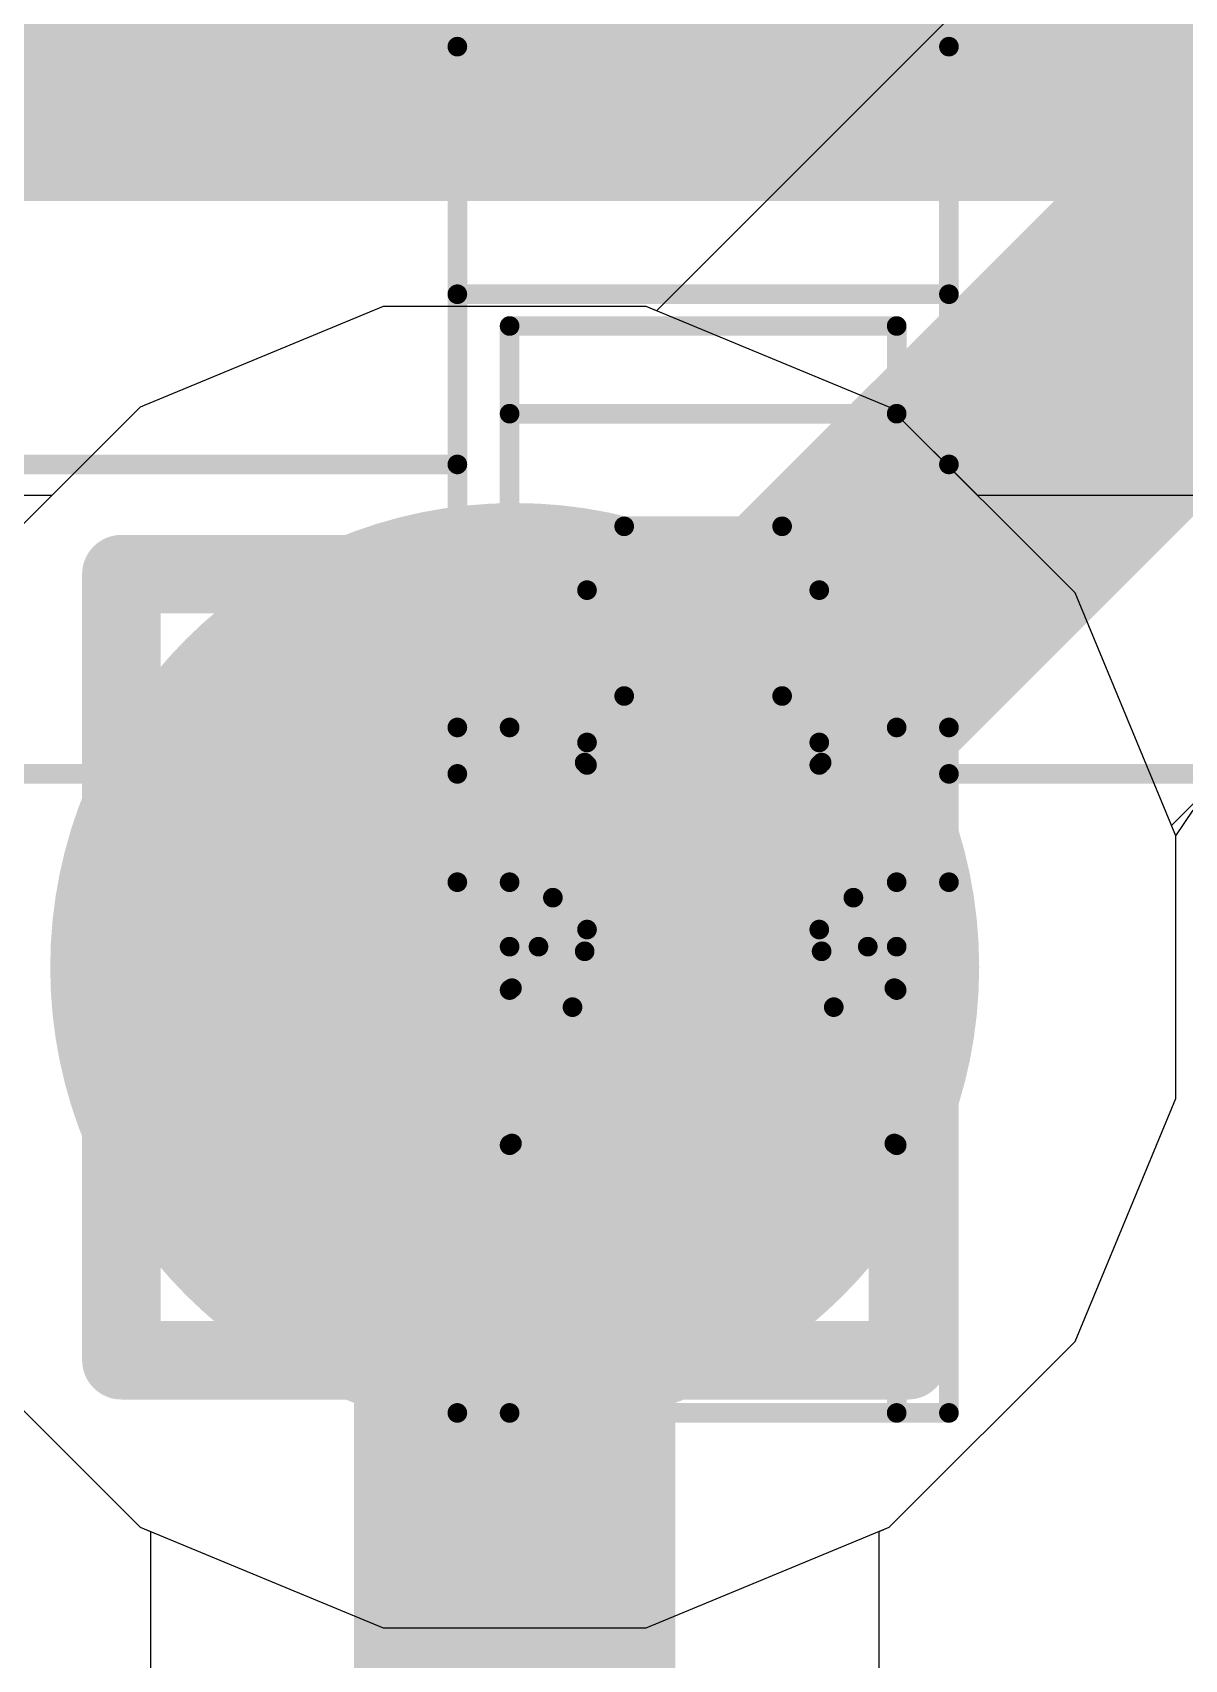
# Model space of a CAD drawing. Header units: inches. Extents: x -11 to 5433, y -4 to 5447.
# Drawn here: x 6.877 to 7.621, y 27.493 to 28.544 of the extents above; entities that cross this region are included whole.
import ezdxf

# ---------------------------------------------------------------- set-up
doc = ezdxf.new("R2010")
doc.units = ezdxf.units.IN
for name, color, linetype in [('Bottom Layer', 5, 'Continuous'), ('Drill Drawing', 1, 'Continuous'), ('Ground', 16, 'Continuous'), ('Mechanical 4', 56, 'Continuous'), ('Power', 76, 'Continuous'), ('Top Layer', 1, 'Continuous'), ('Top Paste', 8, 'Continuous'), ('Top Solder', 216, 'Continuous'), ('Via Holes', 16, 'Continuous')]:
    doc.layers.add(name, color=color, linetype=linetype)

# ---------------------------------------------------------------- blocks, each defined once
blk = doc.blocks.new('QTH_030_01_L_D_A_K_TR_157')
at = {"layer": 'Top Layer'}
blk.add_hatch(color=1, dxfattribs=at).paths.add_polyline_path([(7.17499962, 0.32000063), (9.714999619999999, 0.32000063), (9.714999619999999, -0.32000063), (7.17499962, -0.32000063)])
at = {"layer": 'Top Paste'}
blk.add_hatch(color=8, dxfattribs=at).paths.add_polyline_path([(7.17499962, 0.32000063), (9.714999619999999, 0.32000063), (9.714999619999999, -0.32000063), (7.17499962, -0.32000063)])
at = {"layer": 'Top Solder'}
blk.add_hatch(color=216, dxfattribs=at).paths.add_polyline_path([(7.07339962, 0.42160063), (9.81659962, 0.42160063), (9.81659962, -0.42160063), (7.07339962, -0.42160063)])

msp = doc.modelspace()

# ---------------------------------------------------------------- hatches: boundary and pattern name
at = {"layer": 'Bottom Layer'}
h = msp.add_hatch(color=5, dxfattribs=at)
edge = h.paths.add_edge_path()
edge.add_arc((7.188199999999999, 27.94), 0.2999994, 0, 360)
at = {"layer": 'Ground'}
h = msp.add_hatch(color=16, dxfattribs=at)
edge = h.paths.add_edge_path()
edge.add_arc((7.188199999999999, 27.94), 0.2999994, 0, 360)
at = {"layer": 'Power'}
h = msp.add_hatch(color=76, dxfattribs=at)
edge = h.paths.add_edge_path()
edge.add_arc((7.188199999999999, 27.94), 0.2999994, 0, 360)
at = {"layer": 'Top Layer'}
h = msp.add_hatch(color=1, dxfattribs=at)
edge = h.paths.add_edge_path()
edge.add_arc((7.188199999999999, 27.94), 0.2999994, 0, 360)
at = {"layer": 'Via Holes'}
h = msp.add_hatch(color=7, dxfattribs=at)
edge = h.paths.add_edge_path()
edge.add_arc((7.188199999999999, 27.94), 0.1499997, 0, 360)

# ---------------------------------------------------------------- linework, layer by layer
at = {"layer": 'Bottom Layer'}
for p, q in [((7.10326494, 28.3669994), (6.946325959999999, 28.30199064)), ((7.27313506, 28.3669994), (7.10326494, 28.3669994)), ((7.43007404, 28.30199064), (7.27313506, 28.3669994)), ((6.946325959999999, 28.30199064), (6.82620936, 28.18187404)), ((7.550190639999999, 28.18187404), (7.43007404, 28.30199064)), ((7.6151994, 28.02493506), (7.550190639999999, 28.18187404)), ((7.6151994, 27.85506493999999), (7.6151994, 28.02493506)), ((7.550190639999999, 27.69812596), (7.6151994, 27.85506493999999)), ((6.82620936, 27.69812596), (6.946325959999999, 27.57800936)), ((7.43007404, 27.57800936), (7.550190639999999, 27.69812596)), ((6.946325959999999, 27.57800936), (6.95287662, 27.57529664)), ((6.95287662, 27.57529664), (6.95287662, 26.10575424)), ((7.423523379999999, 27.57529664), (7.43007404, 27.57800936)), ((7.423523379999999, 26.00828174), (7.423523379999999, 27.57529664))]:
    msp.add_line(p, q, dxfattribs=at)
msp.add_lwpolyline([(7.188199999999999, 26.00828174, 0.2076069, 0.2076069, 0), (7.188199999999999, 27.94, 0.2076069, 0.2076069, 0)], format="xyseb", dxfattribs=at)
msp.add_lwpolyline([(7.13629764, 27.94, 0.10380218, 0.10380218, 1), (7.24010236, 27.94, 0.10380218, 0.10380218, 1)], format="xyseb", close=True, dxfattribs=at)
at = {"layer": 'Drill Drawing'}
for points in [[(6.9342, 28.194, 0.0508, 0.0508, 0), (7.442199999999999, 28.194, 0.0508, 0.0508, 0)], [(6.9342, 27.686, 0.0508, 0.0508, 0), (6.9342, 28.194, 0.0508, 0.0508, 0)], [(7.442199999999999, 27.686, 0.0508, 0.0508, 0), (7.442199999999999, 28.194, 0.0508, 0.0508, 0)], [(7.0358, 28.0924, 0.0508, 0.0508, 0), (7.340599999999999, 28.0924, 0.0508, 0.0508, 0)], [(7.0358, 27.7876, 0.0508, 0.0508, 0), (7.0358, 28.0924, 0.0508, 0.0508, 0)], [(7.340599999999999, 27.7876, 0.0508, 0.0508, 0), (7.340599999999999, 28.0924, 0.0508, 0.0508, 0)], [(7.0358, 27.7876, 0.0508, 0.0508, 0), (7.340599999999999, 27.7876, 0.0508, 0.0508, 0)], [(6.9342, 27.686, 0.0508, 0.0508, 0), (7.442199999999999, 27.686, 0.0508, 0.0508, 0)]]:
    msp.add_lwpolyline(points, format="xyseb", dxfattribs=at)
for points in [[(6.9215, 28.194, 0.0254, 0.0254, 1), (6.9469, 28.194, 0.0254, 0.0254, 1)], [(6.9215, 28.194, 0.0254, 0.0254, 1), (6.9469, 28.194, 0.0254, 0.0254, 1)], [(7.429499999999999, 28.194, 0.0254, 0.0254, 1), (7.454899999999999, 28.194, 0.0254, 0.0254, 1)], [(7.429499999999999, 28.194, 0.0254, 0.0254, 1), (7.454899999999999, 28.194, 0.0254, 0.0254, 1)], [(7.0231, 28.0924, 0.0254, 0.0254, 1), (7.048500000000001, 28.0924, 0.0254, 0.0254, 1)], [(7.0231, 28.0924, 0.0254, 0.0254, 1), (7.048500000000001, 28.0924, 0.0254, 0.0254, 1)], [(7.327899999999999, 28.0924, 0.0254, 0.0254, 1), (7.353299999999999, 28.0924, 0.0254, 0.0254, 1)], [(7.327899999999999, 28.0924, 0.0254, 0.0254, 1), (7.353299999999999, 28.0924, 0.0254, 0.0254, 1)], [(7.0231, 27.7876, 0.0254, 0.0254, 1), (7.048500000000001, 27.7876, 0.0254, 0.0254, 1)], [(7.0231, 27.7876, 0.0254, 0.0254, 1), (7.048500000000001, 27.7876, 0.0254, 0.0254, 1)], [(7.327899999999999, 27.7876, 0.0254, 0.0254, 1), (7.353299999999999, 27.7876, 0.0254, 0.0254, 1)], [(7.327899999999999, 27.7876, 0.0254, 0.0254, 1), (7.353299999999999, 27.7876, 0.0254, 0.0254, 1)], [(6.9215, 27.686, 0.0254, 0.0254, 1), (6.9469, 27.686, 0.0254, 0.0254, 1)], [(6.9215, 27.686, 0.0254, 0.0254, 1), (6.9469, 27.686, 0.0254, 0.0254, 1)], [(7.429499999999999, 27.686, 0.0254, 0.0254, 1), (7.454899999999999, 27.686, 0.0254, 0.0254, 1)], [(7.429499999999999, 27.686, 0.0254, 0.0254, 1), (7.454899999999999, 27.686, 0.0254, 0.0254, 1)]]:
    msp.add_lwpolyline(points, format="xyseb", close=True, dxfattribs=at)
at = {"layer": 'Ground'}
for p, q in [((8.69785662, 29.78245504), (7.27968826, 28.36428414)), ((7.612484139999999, 28.03148826), (8.9617296, 29.38073118)), ((7.10326494, 28.3669994), (6.946325959999999, 28.30199064)), ((7.27313506, 28.3669994), (7.10326494, 28.3669994)), ((7.27968826, 28.36428414), (7.27313506, 28.3669994)), ((6.946325959999999, 28.30199064), (6.82620936, 28.18187404)), ((7.6151994, 28.02493506), (7.612484139999999, 28.03148826)), ((7.6151994, 27.85506493999999), (7.6151994, 28.02493506)), ((7.550190639999999, 27.69812596), (7.6151994, 27.85506493999999)), ((6.82620936, 27.69812596), (6.946325959999999, 27.57800936)), ((7.43007404, 27.57800936), (7.550190639999999, 27.69812596)), ((6.946325959999999, 27.57800936), (7.10326494, 27.5130006)), ((7.27313506, 27.5130006), (7.43007404, 27.57800936)), ((7.10326494, 27.5130006), (7.27313506, 27.5130006))]:
    msp.add_line(p, q, dxfattribs=at)
msp.add_lwpolyline([(7.188199999999999, 27.94, 0.2076069, 0.2076069, 0), (8.86425456, 29.61605456, 0.2076069, 0.2076069, 0)], format="xyseb", dxfattribs=at)
msp.add_lwpolyline([(7.13629764, 27.94, 0.10380218, 0.10380218, 1), (7.24010236, 27.94, 0.10380218, 0.10380218, 1)], format="xyseb", close=True, dxfattribs=at)
at = {"layer": 'Mechanical 4'}
for points in [[(7.151154099999999, 28.53494674, 0.0127, 0.0127, 0), (7.4686541, 28.53494674, 0.0127, 0.0127, 0)], [(7.151154099999999, 28.06494514, 0.0127, 0.0127, 0), (7.151154099999999, 28.53494674, 0.0127, 0.0127, 0)], [(7.4686541, 28.06494514, 0.0127, 0.0127, 0), (7.4686541, 28.53494674, 0.0127, 0.0127, 0)], [(7.151154099999999, 28.37494452, 0.0127, 0.0127, 0), (7.4686541, 28.37494452, 0.0127, 0.0127, 0)], [(7.18490562, 28.35440862, 0.0127, 0.0127, 0), (7.43490512, 28.35440862, 0.0127, 0.0127, 0)], [(7.18490562, 27.65194622, 0.0127, 0.0127, 0), (7.18490562, 28.35440862, 0.0127, 0.0127, 0)], [(7.43490512, 27.65194622, 0.0127, 0.0127, 0), (7.43490512, 28.35440862, 0.0127, 0.0127, 0)], [(7.18490562, 28.29773868, 0.0127, 0.0127, 0), (7.43490512, 28.29773868, 0.0127, 0.0127, 0)], [(6.8336541, 28.26494474, 0.0127, 0.0127, 0), (7.151154099999999, 28.26494474, 0.0127, 0.0127, 0)], [(7.4686541, 28.26494474, 0.0127, 0.0127, 0), (7.7861541, 28.26494474, 0.0127, 0.0127, 0)], [(7.23490552, 28.18369522, 0.0127, 0.0127, -0.2473774344944057), (7.258913599999999, 28.22494482, 0.0127, 0.0127, 0)], [(7.258916139999999, 28.22494482, 0.0127, 0.0127, 0), (7.360894599999999, 28.22494482, 0.0127, 0.0127, 0)], [(7.258916139999999, 28.11528286, 0.0127, 0.0127, 0), (7.258916139999999, 28.22494482, 0.0127, 0.0127, 0)], [(7.360894599999999, 28.11528286, 0.0127, 0.0127, 0), (7.360894599999999, 28.22494482, 0.0127, 0.0127, 0)], [(7.360897139999999, 28.22494482, 0.0127, 0.0127, -0.2473774344944055), (7.38490522, 28.18369522, 0.0127, 0.0127, 0)], [(7.23490552, 27.96434844, 0.0127, 0.0127, 0), (7.23490552, 28.18369522, 0.0127, 0.0127, 0)], [(7.38490522, 27.96434844, 0.0127, 0.0127, 0), (7.38490522, 28.18369522, 0.0127, 0.0127, 0)], [(7.23490552, 28.07071348, 0.0127, 0.0127, -0.2374800627721871), (7.258913599999999, 28.1152854, 0.0127, 0.0127, 0)], [(7.258916139999999, 28.11528286, 0.0127, 0.0127, 0), (7.360894599999999, 28.11528286, 0.0127, 0.0127, 0)], [(7.360897139999999, 28.1152854, 0.0127, 0.0127, -0.2374800627721868), (7.38490522, 28.07071348, 0.0127, 0.0127, 0)], [(7.151154099999999, 28.09494508, 0.0127, 0.0127, 0), (7.18490562, 28.09494508, 0.0127, 0.0127, 0)], [(7.43490512, 28.09494508, 0.0127, 0.0127, 0), (7.4686541, 28.09494508, 0.0127, 0.0127, 0)], [(7.23490552, 28.08525752, 0.0127, 0.0127, -0.05786385222314867), (7.233386599999999, 28.07223494, 0.0127, 0.0127, 0)], [(7.38642414, 28.07223494, 0.0127, 0.0127, -0.05786385222358634), (7.38490522, 28.08525752, 0.0127, 0.0127, 0)], [(7.212863399999999, 27.9849453, 0.0127, 0.0127, 0), (7.233386599999999, 28.07223494, 0.0127, 0.0127, 0)], [(7.233386599999999, 27.95027684, 0.0127, 0.0127, 0), (7.233386599999999, 28.07223494, 0.0127, 0.0127, 0)], [(7.38642414, 28.07223494, 0.0127, 0.0127, 0), (7.406944799999999, 27.9849453, 0.0127, 0.0127, 0)], [(7.38642414, 27.95027684, 0.0127, 0.0127, 0), (7.38642414, 28.07223494, 0.0127, 0.0127, 0)], [(6.8336541, 28.06494514, 0.0127, 0.0127, 0), (7.151154099999999, 28.06494514, 0.0127, 0.0127, 0)], [(7.151154099999999, 27.65194622, 0.0127, 0.0127, 0), (7.151154099999999, 28.06494514, 0.0127, 0.0127, 0)], [(7.4686541, 28.06494514, 0.0127, 0.0127, 0), (7.7861541, 28.06494514, 0.0127, 0.0127, 0)], [(7.4686541, 27.65194622, 0.0127, 0.0127, 0), (7.4686541, 28.06494514, 0.0127, 0.0127, 0)], [(7.151154099999999, 27.99494528, 0.0127, 0.0127, 0), (7.18490562, 27.99494528, 0.0127, 0.0127, 0)], [(7.43490512, 27.99494528, 0.0127, 0.0127, 0), (7.4686541, 27.99494528, 0.0127, 0.0127, 0)], [(7.212865939999999, 27.98494784, 0.0127, 0.0127, -0.1625906327552088), (7.18642454, 27.92645418, 0.0127, 0.0127, 0)], [(7.433386199999999, 27.92645418, 0.0127, 0.0127, -0.1625906327552086), (7.406944799999999, 27.98494784, 0.0127, 0.0127, 0)], [(7.23490552, 27.96434844, 0.0127, 0.0127, -0.05365793627952005), (7.233386599999999, 27.95027684, 0.0127, 0.0127, 0)], [(7.38642414, 27.95027684, 0.0127, 0.0127, -0.0536579362795205), (7.38490522, 27.96434844, 0.0127, 0.0127, 0)], [(7.18490562, 27.95328166, 0.0127, 0.0127, 0), (7.203567, 27.95328166, 0.0127, 0.0127, 0)], [(7.41624374, 27.95328166, 0.0127, 0.0127, 0), (7.43490512, 27.95328166, 0.0127, 0.0127, 0)], [(7.225532919999999, 27.91417836, 0.0127, 0.0127, 0), (7.233386599999999, 27.95027684, 0.0127, 0.0127, 0)], [(7.38642414, 27.95027684, 0.0127, 0.0127, 0), (7.39427782, 27.91417836, 0.0127, 0.0127, 0)], [(7.18490562, 27.92521466, 0.0127, 0.0127, -0.01102176059109515), (7.18494118, 27.92530102, 0.0127, 0.0127, 0)], [(7.18494118, 27.92530102, 0.0127, 0.0127, -0.02840440644221671), (7.184986899999999, 27.92538992, 0.0127, 0.0127, 0)], [(7.184986899999999, 27.92538992, 0.0127, 0.0127, -0.03504147048777335), (7.18505294, 27.92548644, 0.0127, 0.0127, 0)], [(7.18505294, 27.92548644, 0.0127, 0.0127, -0.03231858316641392), (7.185152, 27.92559312, 0.0127, 0.0127, 0)], [(7.185152, 27.92559312, 0.0127, 0.0127, -0.02446223684600972), (7.18528916, 27.9257125, 0.0127, 0.0127, 0)], [(7.1852917, 27.92570996, 0.0127, 0.0127, -0.01372918967188927), (7.185469499999999, 27.92584458, 0.0127, 0.0127, 0)], [(7.185469499999999, 27.92584458, 0.0127, 0.0127, -0.00811999270888721), (7.185680319999999, 27.92598681999999, 0.0127, 0.0127, 0)], [(7.18567778, 27.92598936, 0.0127, 0.0127, -0.004820635618377458), (7.185913999999999, 27.92613922, 0.0127, 0.0127, 0)], [(7.185913999999999, 27.92613922, 0.0127, 0.0127, 0), (7.18642454, 27.92645418, 0.0127, 0.0127, 0)], [(7.18642454, 27.82607592, 0.0127, 0.0127, 0), (7.18642454, 27.92645418, 0.0127, 0.0127, 0)], [(7.433386199999999, 27.92645418, 0.0127, 0.0127, 0), (7.4336529, 27.92629415999999, 0.0127, 0.0127, 0)], [(7.433386199999999, 27.82607592, 0.0127, 0.0127, 0), (7.433386199999999, 27.92645418, 0.0127, 0.0127, 0)], [(7.4336529, 27.92629415999999, 0.0127, 0.0127, 0), (7.43391198, 27.92613414, 0.0127, 0.0127, 0)], [(7.433909439999999, 27.9261316, 0.0127, 0.0127, -0.006054857866081543), (7.4341482, 27.92598174, 0.0127, 0.0127, 0)], [(7.434150739999999, 27.92598428, 0.0127, 0.0127, -0.01073696931219575), (7.434356479999999, 27.92584204, 0.0127, 0.0127, 0)], [(7.434356479999999, 27.9258395, 0.0127, 0.0127, -0.01856237099604583), (7.434521579999999, 27.9257125, 0.0127, 0.0127, 0)], [(7.434521579999999, 27.92571504, 0.0127, 0.0127, -0.02338621066752245), (7.434646039999999, 27.9255982, 0.0127, 0.0127, 0)], [(7.434646039999999, 27.92559566, 0.0127, 0.0127, -0.0543214512398607), (7.43480606, 27.925395, 0.0127, 0.0127, 0)], [(7.434808599999999, 27.92539754, 0.0127, 0.0127, -0.02859688050483018), (7.434907659999999, 27.92521466, 0.0127, 0.0127, 0)], [(7.225532919999999, 27.91418089999999, 0.0127, 0.0127, -0.1798939642534223), (7.18642454, 27.82607592, 0.0127, 0.0127, 0)], [(7.225532919999999, 27.91417836, 0.0127, 0.0127, 0), (7.39427782, 27.91417836, 0.0127, 0.0127, 0)], [(7.433386199999999, 27.82607592, 0.0127, 0.0127, -0.1798939642534224), (7.39427782, 27.91418089999999, 0.0127, 0.0127, 0)], [(7.185466959999999, 27.82561872, 0.0127, 0.0127, -0.007070305402231455), (7.18567778, 27.8257254, 0.0127, 0.0127, 0)], [(7.18567778, 27.8257254, 0.0127, 0.0127, 0), (7.185913999999999, 27.8258397, 0.0127, 0.0127, 0)], [(7.185913999999999, 27.8258397, 0.0127, 0.0127, 0), (7.18642454, 27.82607592, 0.0127, 0.0127, 0)], [(7.433386199999999, 27.82607592, 0.0127, 0.0127, 0), (7.4336529, 27.825954, 0.0127, 0.0127, 0)], [(7.4336529, 27.825954, 0.0127, 0.0127, 0), (7.43391198, 27.82583716, 0.0127, 0.0127, 0)], [(7.43391198, 27.82583716, 0.0127, 0.0127, -0.005205334043362407), (7.434150739999999, 27.8257254, 0.0127, 0.0127, 0)], [(7.4341482, 27.82572286, 0.0127, 0.0127, -0.009375622424465243), (7.434353939999999, 27.82561618, 0.0127, 0.0127, 0)], [(7.18490562, 27.82514628, 0.0127, 0.0127, -0.01323430967431822), (7.18494118, 27.82521232, 0.0127, 0.0127, 0)], [(7.18490562, 27.82494561999999, 0.0127, 0.0127, 0), (7.43490512, 27.82494561999999, 0.0127, 0.0127, 0)], [(7.18494118, 27.82521232, 0.0127, 0.0127, -0.03268862889588028), (7.184986899999999, 27.8252809, 0.0127, 0.0127, 0)], [(7.184986899999999, 27.82527582, 0.0127, 0.0127, -0.03744583051065433), (7.18505294, 27.82534948, 0.0127, 0.0127, 0)], [(7.18505294, 27.82534948, 0.0127, 0.0127, -0.03188120471760466), (7.185152, 27.82542822, 0.0127, 0.0127, 0)], [(7.18514946, 27.82543076, 0.0127, 0.0127, -0.02261994759612587), (7.18528916, 27.8255222, 0.0127, 0.0127, 0)], [(7.18528916, 27.82551966, 0.0127, 0.0127, -0.01220889248157135), (7.185466959999999, 27.82561872, 0.0127, 0.0127, 0)], [(7.434353939999999, 27.82561618, 0.0127, 0.0127, -0.01668702497431157), (7.434521579999999, 27.82551966, 0.0127, 0.0127, 0)], [(7.434521579999999, 27.82551966, 0.0127, 0.0127, -0.02199391699649345), (7.434646039999999, 27.8254333, 0.0127, 0.0127, 0)], [(7.434643499999999, 27.8254333, 0.0127, 0.0127, -0.02675089181169026), (7.43473748, 27.82535456, 0.0127, 0.0127, 0)], [(7.434740019999999, 27.82535456, 0.0127, 0.0127, -0.02828763820218028), (7.434808599999999, 27.82528344, 0.0127, 0.0127, 0)], [(7.434808599999999, 27.82528344, 0.0127, 0.0127, -0.03260546152478212), (7.43490512, 27.82514628, 0.0127, 0.0127, 0)], [(7.151154099999999, 27.65194622, 0.0127, 0.0127, 0), (7.4686541, 27.65194622, 0.0127, 0.0127, 0)]]:
    msp.add_lwpolyline(points, format="xyseb", dxfattribs=at)
for points in [[(7.1479791, 28.53494674, 0.00635, 0.00635, 1), (7.154329099999999, 28.53494674, 0.00635, 0.00635, 1)], [(7.1479791, 28.53494674, 0.00635, 0.00635, 1), (7.154329099999999, 28.53494674, 0.00635, 0.00635, 1)], [(7.4654791, 28.53494674, 0.00635, 0.00635, 1), (7.4718291, 28.53494674, 0.00635, 0.00635, 1)], [(7.4654791, 28.53494674, 0.00635, 0.00635, 1), (7.4718291, 28.53494674, 0.00635, 0.00635, 1)], [(7.1479791, 28.37494452, 0.00635, 0.00635, 1), (7.154329099999999, 28.37494452, 0.00635, 0.00635, 1)], [(7.4654791, 28.37494452, 0.00635, 0.00635, 1), (7.4718291, 28.37494452, 0.00635, 0.00635, 1)], [(7.181730619999999, 28.35440862, 0.00635, 0.00635, 1), (7.18808062, 28.35440862, 0.00635, 0.00635, 1)], [(7.181730619999999, 28.35440862, 0.00635, 0.00635, 1), (7.18808062, 28.35440862, 0.00635, 0.00635, 1)], [(7.43173012, 28.35440862, 0.00635, 0.00635, 1), (7.43808012, 28.35440862, 0.00635, 0.00635, 1)], [(7.43173012, 28.35440862, 0.00635, 0.00635, 1), (7.43808012, 28.35440862, 0.00635, 0.00635, 1)], [(7.181730619999999, 28.29773868, 0.00635, 0.00635, 1), (7.18808062, 28.29773868, 0.00635, 0.00635, 1)], [(7.43173012, 28.29773868, 0.00635, 0.00635, 1), (7.43808012, 28.29773868, 0.00635, 0.00635, 1)], [(7.1479791, 28.26494474, 0.00635, 0.00635, 1), (7.154329099999999, 28.26494474, 0.00635, 0.00635, 1)], [(7.4654791, 28.26494474, 0.00635, 0.00635, 1), (7.4718291, 28.26494474, 0.00635, 0.00635, 1)], [(7.2557386, 28.22494482, 0.00635, 0.00635, 1), (7.2620886, 28.22494482, 0.00635, 0.00635, 1)], [(7.25574114, 28.22494482, 0.00635, 0.00635, 1), (7.26209114, 28.22494482, 0.00635, 0.00635, 1)], [(7.25574114, 28.22494482, 0.00635, 0.00635, 1), (7.26209114, 28.22494482, 0.00635, 0.00635, 1)], [(7.357719599999999, 28.22494482, 0.00635, 0.00635, 1), (7.3640696, 28.22494482, 0.00635, 0.00635, 1)], [(7.357719599999999, 28.22494482, 0.00635, 0.00635, 1), (7.3640696, 28.22494482, 0.00635, 0.00635, 1)], [(7.357722139999999, 28.22494482, 0.00635, 0.00635, 1), (7.36407214, 28.22494482, 0.00635, 0.00635, 1)], [(7.23173052, 28.18369522, 0.00635, 0.00635, 1), (7.23808052, 28.18369522, 0.00635, 0.00635, 1)], [(7.23173052, 28.18369522, 0.00635, 0.00635, 1), (7.23808052, 28.18369522, 0.00635, 0.00635, 1)], [(7.381730220000001, 28.18369522, 0.00635, 0.00635, 1), (7.388080219999999, 28.18369522, 0.00635, 0.00635, 1)], [(7.381730220000001, 28.18369522, 0.00635, 0.00635, 1), (7.388080219999999, 28.18369522, 0.00635, 0.00635, 1)], [(7.2557386, 28.1152854, 0.00635, 0.00635, 1), (7.2620886, 28.1152854, 0.00635, 0.00635, 1)], [(7.25574114, 28.11528286, 0.00635, 0.00635, 1), (7.26209114, 28.11528286, 0.00635, 0.00635, 1)], [(7.25574114, 28.11528286, 0.00635, 0.00635, 1), (7.26209114, 28.11528286, 0.00635, 0.00635, 1)], [(7.357719599999999, 28.11528286, 0.00635, 0.00635, 1), (7.3640696, 28.11528286, 0.00635, 0.00635, 1)], [(7.357719599999999, 28.11528286, 0.00635, 0.00635, 1), (7.3640696, 28.11528286, 0.00635, 0.00635, 1)], [(7.357722139999999, 28.1152854, 0.00635, 0.00635, 1), (7.36407214, 28.1152854, 0.00635, 0.00635, 1)], [(7.1479791, 28.09494508, 0.00635, 0.00635, 1), (7.154329099999999, 28.09494508, 0.00635, 0.00635, 1)], [(7.181730619999999, 28.09494508, 0.00635, 0.00635, 1), (7.18808062, 28.09494508, 0.00635, 0.00635, 1)], [(7.43173012, 28.09494508, 0.00635, 0.00635, 1), (7.43808012, 28.09494508, 0.00635, 0.00635, 1)], [(7.4654791, 28.09494508, 0.00635, 0.00635, 1), (7.4718291, 28.09494508, 0.00635, 0.00635, 1)], [(7.23173052, 28.08525752, 0.00635, 0.00635, 1), (7.23808052, 28.08525752, 0.00635, 0.00635, 1)], [(7.381730220000001, 28.08525752, 0.00635, 0.00635, 1), (7.388080219999999, 28.08525752, 0.00635, 0.00635, 1)], [(7.2302116, 28.07223494, 0.00635, 0.00635, 1), (7.236561599999999, 28.07223494, 0.00635, 0.00635, 1)], [(7.2302116, 28.07223494, 0.00635, 0.00635, 1), (7.236561599999999, 28.07223494, 0.00635, 0.00635, 1)], [(7.2302116, 28.07223494, 0.00635, 0.00635, 1), (7.236561599999999, 28.07223494, 0.00635, 0.00635, 1)], [(7.23173052, 28.07071348, 0.00635, 0.00635, 1), (7.23808052, 28.07071348, 0.00635, 0.00635, 1)], [(7.381730220000001, 28.07071348, 0.00635, 0.00635, 1), (7.388080219999999, 28.07071348, 0.00635, 0.00635, 1)], [(7.38324914, 28.07223494, 0.00635, 0.00635, 1), (7.38959914, 28.07223494, 0.00635, 0.00635, 1)], [(7.38324914, 28.07223494, 0.00635, 0.00635, 1), (7.38959914, 28.07223494, 0.00635, 0.00635, 1)], [(7.38324914, 28.07223494, 0.00635, 0.00635, 1), (7.38959914, 28.07223494, 0.00635, 0.00635, 1)], [(7.1479791, 28.06494514, 0.00635, 0.00635, 1), (7.154329099999999, 28.06494514, 0.00635, 0.00635, 1)], [(7.1479791, 28.06494514, 0.00635, 0.00635, 1), (7.154329099999999, 28.06494514, 0.00635, 0.00635, 1)], [(7.1479791, 28.06494514, 0.00635, 0.00635, 1), (7.154329099999999, 28.06494514, 0.00635, 0.00635, 1)], [(7.4654791, 28.06494514, 0.00635, 0.00635, 1), (7.4718291, 28.06494514, 0.00635, 0.00635, 1)], [(7.4654791, 28.06494514, 0.00635, 0.00635, 1), (7.4718291, 28.06494514, 0.00635, 0.00635, 1)], [(7.4654791, 28.06494514, 0.00635, 0.00635, 1), (7.4718291, 28.06494514, 0.00635, 0.00635, 1)], [(7.1479791, 27.99494528, 0.00635, 0.00635, 1), (7.154329099999999, 27.99494528, 0.00635, 0.00635, 1)], [(7.181730619999999, 27.99494528, 0.00635, 0.00635, 1), (7.18808062, 27.99494528, 0.00635, 0.00635, 1)], [(7.43173012, 27.99494528, 0.00635, 0.00635, 1), (7.43808012, 27.99494528, 0.00635, 0.00635, 1)], [(7.4654791, 27.99494528, 0.00635, 0.00635, 1), (7.4718291, 27.99494528, 0.00635, 0.00635, 1)], [(7.209688399999999, 27.9849453, 0.00635, 0.00635, 1), (7.2160384, 27.9849453, 0.00635, 0.00635, 1)], [(7.20969094, 27.98494784, 0.00635, 0.00635, 1), (7.21604094, 27.98494784, 0.00635, 0.00635, 1)], [(7.403769799999999, 27.98494784, 0.00635, 0.00635, 1), (7.4101198, 27.98494784, 0.00635, 0.00635, 1)], [(7.403769799999999, 27.9849453, 0.00635, 0.00635, 1), (7.4101198, 27.9849453, 0.00635, 0.00635, 1)], [(7.23173052, 27.96434844, 0.00635, 0.00635, 1), (7.23808052, 27.96434844, 0.00635, 0.00635, 1)], [(7.23173052, 27.96434844, 0.00635, 0.00635, 1), (7.23808052, 27.96434844, 0.00635, 0.00635, 1)], [(7.381730220000001, 27.96434844, 0.00635, 0.00635, 1), (7.388080219999999, 27.96434844, 0.00635, 0.00635, 1)], [(7.381730220000001, 27.96434844, 0.00635, 0.00635, 1), (7.388080219999999, 27.96434844, 0.00635, 0.00635, 1)], [(7.181730619999999, 27.95328166, 0.00635, 0.00635, 1), (7.18808062, 27.95328166, 0.00635, 0.00635, 1)], [(7.200392, 27.95328166, 0.00635, 0.00635, 1), (7.206741999999999, 27.95328166, 0.00635, 0.00635, 1)], [(7.413068739999999, 27.95328166, 0.00635, 0.00635, 1), (7.419418739999999, 27.95328166, 0.00635, 0.00635, 1)], [(7.43173012, 27.95328166, 0.00635, 0.00635, 1), (7.43808012, 27.95328166, 0.00635, 0.00635, 1)], [(7.2302116, 27.95027684, 0.00635, 0.00635, 1), (7.236561599999999, 27.95027684, 0.00635, 0.00635, 1)], [(7.2302116, 27.95027684, 0.00635, 0.00635, 1), (7.236561599999999, 27.95027684, 0.00635, 0.00635, 1)], [(7.2302116, 27.95027684, 0.00635, 0.00635, 1), (7.236561599999999, 27.95027684, 0.00635, 0.00635, 1)], [(7.38324914, 27.95027684, 0.00635, 0.00635, 1), (7.38959914, 27.95027684, 0.00635, 0.00635, 1)], [(7.38324914, 27.95027684, 0.00635, 0.00635, 1), (7.38959914, 27.95027684, 0.00635, 0.00635, 1)], [(7.38324914, 27.95027684, 0.00635, 0.00635, 1), (7.38959914, 27.95027684, 0.00635, 0.00635, 1)], [(7.181730619999999, 27.92521466, 0.00635, 0.00635, 1), (7.18808062, 27.92521466, 0.00635, 0.00635, 1)], [(7.18176618, 27.92530102, 0.00635, 0.00635, 1), (7.18811618, 27.92530102, 0.00635, 0.00635, 1)], [(7.18176618, 27.92530102, 0.00635, 0.00635, 1), (7.18811618, 27.92530102, 0.00635, 0.00635, 1)], [(7.1818119, 27.92538992, 0.00635, 0.00635, 1), (7.188161899999999, 27.92538992, 0.00635, 0.00635, 1)], [(7.1818119, 27.92538992, 0.00635, 0.00635, 1), (7.188161899999999, 27.92538992, 0.00635, 0.00635, 1)], [(7.181877939999999, 27.92548644, 0.00635, 0.00635, 1), (7.18822794, 27.92548644, 0.00635, 0.00635, 1)], [(7.181877939999999, 27.92548644, 0.00635, 0.00635, 1), (7.18822794, 27.92548644, 0.00635, 0.00635, 1)], [(7.181976999999999, 27.92559312, 0.00635, 0.00635, 1), (7.188327, 27.92559312, 0.00635, 0.00635, 1)], [(7.181976999999999, 27.92559312, 0.00635, 0.00635, 1), (7.188327, 27.92559312, 0.00635, 0.00635, 1)], [(7.18211416, 27.9257125, 0.00635, 0.00635, 1), (7.18846416, 27.9257125, 0.00635, 0.00635, 1)], [(7.1821167, 27.92570996, 0.00635, 0.00635, 1), (7.188466699999999, 27.92570996, 0.00635, 0.00635, 1)], [(7.182294499999999, 27.92584458, 0.00635, 0.00635, 1), (7.188644499999999, 27.92584458, 0.00635, 0.00635, 1)], [(7.182294499999999, 27.92584458, 0.00635, 0.00635, 1), (7.188644499999999, 27.92584458, 0.00635, 0.00635, 1)], [(7.18250278, 27.92598936, 0.00635, 0.00635, 1), (7.188852779999999, 27.92598936, 0.00635, 0.00635, 1)], [(7.18250532, 27.92598681999999, 0.00635, 0.00635, 1), (7.188855319999999, 27.92598681999999, 0.00635, 0.00635, 1)], [(7.182739, 27.92613922, 0.00635, 0.00635, 1), (7.189088999999999, 27.92613922, 0.00635, 0.00635, 1)], [(7.182739, 27.92613922, 0.00635, 0.00635, 1), (7.189088999999999, 27.92613922, 0.00635, 0.00635, 1)], [(7.183249539999999, 27.92645418, 0.00635, 0.00635, 1), (7.18959954, 27.92645418, 0.00635, 0.00635, 1)], [(7.183249539999999, 27.92645418, 0.00635, 0.00635, 1), (7.18959954, 27.92645418, 0.00635, 0.00635, 1)], [(7.183249539999999, 27.92645418, 0.00635, 0.00635, 1), (7.18959954, 27.92645418, 0.00635, 0.00635, 1)], [(7.4302112, 27.92645418, 0.00635, 0.00635, 1), (7.436561199999999, 27.92645418, 0.00635, 0.00635, 1)], [(7.4302112, 27.92645418, 0.00635, 0.00635, 1), (7.436561199999999, 27.92645418, 0.00635, 0.00635, 1)], [(7.4302112, 27.92645418, 0.00635, 0.00635, 1), (7.436561199999999, 27.92645418, 0.00635, 0.00635, 1)], [(7.430477899999999, 27.92629415999999, 0.00635, 0.00635, 1), (7.4368279, 27.92629415999999, 0.00635, 0.00635, 1)], [(7.430477899999999, 27.92629415999999, 0.00635, 0.00635, 1), (7.4368279, 27.92629415999999, 0.00635, 0.00635, 1)], [(7.430734439999999, 27.9261316, 0.00635, 0.00635, 1), (7.43708444, 27.9261316, 0.00635, 0.00635, 1)], [(7.43073698, 27.92613414, 0.00635, 0.00635, 1), (7.43708698, 27.92613414, 0.00635, 0.00635, 1)], [(7.4309732, 27.92598174, 0.00635, 0.00635, 1), (7.4373232, 27.92598174, 0.00635, 0.00635, 1)], [(7.430975739999999, 27.92598428, 0.00635, 0.00635, 1), (7.43732574, 27.92598428, 0.00635, 0.00635, 1)], [(7.431181479999999, 27.92584204, 0.00635, 0.00635, 1), (7.437531480000001, 27.92584204, 0.00635, 0.00635, 1)], [(7.431181479999999, 27.9258395, 0.00635, 0.00635, 1), (7.437531480000001, 27.9258395, 0.00635, 0.00635, 1)], [(7.43134658, 27.92571504, 0.00635, 0.00635, 1), (7.437696579999999, 27.92571504, 0.00635, 0.00635, 1)], [(7.43134658, 27.9257125, 0.00635, 0.00635, 1), (7.437696579999999, 27.9257125, 0.00635, 0.00635, 1)], [(7.431471039999999, 27.9255982, 0.00635, 0.00635, 1), (7.43782104, 27.9255982, 0.00635, 0.00635, 1)], [(7.431471039999999, 27.92559566, 0.00635, 0.00635, 1), (7.43782104, 27.92559566, 0.00635, 0.00635, 1)], [(7.43163106, 27.925395, 0.00635, 0.00635, 1), (7.437981059999999, 27.925395, 0.00635, 0.00635, 1)], [(7.4316336, 27.92539754, 0.00635, 0.00635, 1), (7.437983599999999, 27.92539754, 0.00635, 0.00635, 1)], [(7.43173266, 27.92521466, 0.00635, 0.00635, 1), (7.438082659999999, 27.92521466, 0.00635, 0.00635, 1)], [(7.222357919999999, 27.91418089999999, 0.00635, 0.00635, 1), (7.228707919999999, 27.91418089999999, 0.00635, 0.00635, 1)], [(7.222357919999999, 27.91417836, 0.00635, 0.00635, 1), (7.228707919999999, 27.91417836, 0.00635, 0.00635, 1)], [(7.222357919999999, 27.91417836, 0.00635, 0.00635, 1), (7.228707919999999, 27.91417836, 0.00635, 0.00635, 1)], [(7.391102819999999, 27.91418089999999, 0.00635, 0.00635, 1), (7.39745282, 27.91418089999999, 0.00635, 0.00635, 1)], [(7.391102819999999, 27.91417836, 0.00635, 0.00635, 1), (7.39745282, 27.91417836, 0.00635, 0.00635, 1)], [(7.391102819999999, 27.91417836, 0.00635, 0.00635, 1), (7.39745282, 27.91417836, 0.00635, 0.00635, 1)], [(7.18250278, 27.8257254, 0.00635, 0.00635, 1), (7.188852779999999, 27.8257254, 0.00635, 0.00635, 1)], [(7.18250278, 27.8257254, 0.00635, 0.00635, 1), (7.188852779999999, 27.8257254, 0.00635, 0.00635, 1)], [(7.182739, 27.8258397, 0.00635, 0.00635, 1), (7.189088999999999, 27.8258397, 0.00635, 0.00635, 1)], [(7.182739, 27.8258397, 0.00635, 0.00635, 1), (7.189088999999999, 27.8258397, 0.00635, 0.00635, 1)], [(7.183249539999999, 27.82607592, 0.00635, 0.00635, 1), (7.18959954, 27.82607592, 0.00635, 0.00635, 1)], [(7.183249539999999, 27.82607592, 0.00635, 0.00635, 1), (7.18959954, 27.82607592, 0.00635, 0.00635, 1)], [(7.183249539999999, 27.82607592, 0.00635, 0.00635, 1), (7.18959954, 27.82607592, 0.00635, 0.00635, 1)], [(7.4302112, 27.82607592, 0.00635, 0.00635, 1), (7.436561199999999, 27.82607592, 0.00635, 0.00635, 1)], [(7.4302112, 27.82607592, 0.00635, 0.00635, 1), (7.436561199999999, 27.82607592, 0.00635, 0.00635, 1)], [(7.4302112, 27.82607592, 0.00635, 0.00635, 1), (7.436561199999999, 27.82607592, 0.00635, 0.00635, 1)], [(7.430477899999999, 27.825954, 0.00635, 0.00635, 1), (7.4368279, 27.825954, 0.00635, 0.00635, 1)], [(7.430477899999999, 27.825954, 0.00635, 0.00635, 1), (7.4368279, 27.825954, 0.00635, 0.00635, 1)], [(7.43073698, 27.82583716, 0.00635, 0.00635, 1), (7.43708698, 27.82583716, 0.00635, 0.00635, 1)], [(7.43073698, 27.82583716, 0.00635, 0.00635, 1), (7.43708698, 27.82583716, 0.00635, 0.00635, 1)], [(7.4309732, 27.82572286, 0.00635, 0.00635, 1), (7.4373232, 27.82572286, 0.00635, 0.00635, 1)], [(7.430975739999999, 27.8257254, 0.00635, 0.00635, 1), (7.43732574, 27.8257254, 0.00635, 0.00635, 1)], [(7.181730619999999, 27.82514628, 0.00635, 0.00635, 1), (7.18808062, 27.82514628, 0.00635, 0.00635, 1)], [(7.181730619999999, 27.82494561999999, 0.00635, 0.00635, 1), (7.18808062, 27.82494561999999, 0.00635, 0.00635, 1)], [(7.18176618, 27.82521232, 0.00635, 0.00635, 1), (7.18811618, 27.82521232, 0.00635, 0.00635, 1)], [(7.18176618, 27.82521232, 0.00635, 0.00635, 1), (7.18811618, 27.82521232, 0.00635, 0.00635, 1)], [(7.1818119, 27.8252809, 0.00635, 0.00635, 1), (7.188161899999999, 27.8252809, 0.00635, 0.00635, 1)], [(7.1818119, 27.82527582, 0.00635, 0.00635, 1), (7.188161899999999, 27.82527582, 0.00635, 0.00635, 1)], [(7.181877939999999, 27.82534948, 0.00635, 0.00635, 1), (7.18822794, 27.82534948, 0.00635, 0.00635, 1)], [(7.181877939999999, 27.82534948, 0.00635, 0.00635, 1), (7.18822794, 27.82534948, 0.00635, 0.00635, 1)], [(7.181974459999999, 27.82543076, 0.00635, 0.00635, 1), (7.18832446, 27.82543076, 0.00635, 0.00635, 1)], [(7.181976999999999, 27.82542822, 0.00635, 0.00635, 1), (7.188327, 27.82542822, 0.00635, 0.00635, 1)], [(7.18211416, 27.8255222, 0.00635, 0.00635, 1), (7.18846416, 27.8255222, 0.00635, 0.00635, 1)], [(7.18211416, 27.82551966, 0.00635, 0.00635, 1), (7.18846416, 27.82551966, 0.00635, 0.00635, 1)], [(7.18229196, 27.82561872, 0.00635, 0.00635, 1), (7.188641959999999, 27.82561872, 0.00635, 0.00635, 1)], [(7.18229196, 27.82561872, 0.00635, 0.00635, 1), (7.188641959999999, 27.82561872, 0.00635, 0.00635, 1)], [(7.43117894, 27.82561618, 0.00635, 0.00635, 1), (7.43752894, 27.82561618, 0.00635, 0.00635, 1)], [(7.43117894, 27.82561618, 0.00635, 0.00635, 1), (7.43752894, 27.82561618, 0.00635, 0.00635, 1)], [(7.43134658, 27.82551966, 0.00635, 0.00635, 1), (7.437696579999999, 27.82551966, 0.00635, 0.00635, 1)], [(7.43134658, 27.82551966, 0.00635, 0.00635, 1), (7.437696579999999, 27.82551966, 0.00635, 0.00635, 1)], [(7.431468499999999, 27.8254333, 0.00635, 0.00635, 1), (7.4378185, 27.8254333, 0.00635, 0.00635, 1)], [(7.431471039999999, 27.8254333, 0.00635, 0.00635, 1), (7.43782104, 27.8254333, 0.00635, 0.00635, 1)], [(7.431562479999999, 27.82535456, 0.00635, 0.00635, 1), (7.43791248, 27.82535456, 0.00635, 0.00635, 1)], [(7.431565019999999, 27.82535456, 0.00635, 0.00635, 1), (7.43791502, 27.82535456, 0.00635, 0.00635, 1)], [(7.4316336, 27.82528344, 0.00635, 0.00635, 1), (7.437983599999999, 27.82528344, 0.00635, 0.00635, 1)], [(7.4316336, 27.82528344, 0.00635, 0.00635, 1), (7.437983599999999, 27.82528344, 0.00635, 0.00635, 1)], [(7.43173012, 27.82514628, 0.00635, 0.00635, 1), (7.43808012, 27.82514628, 0.00635, 0.00635, 1)], [(7.43173012, 27.82494561999999, 0.00635, 0.00635, 1), (7.43808012, 27.82494561999999, 0.00635, 0.00635, 1)], [(7.1479791, 27.65194622, 0.00635, 0.00635, 1), (7.154329099999999, 27.65194622, 0.00635, 0.00635, 1)], [(7.1479791, 27.65194622, 0.00635, 0.00635, 1), (7.154329099999999, 27.65194622, 0.00635, 0.00635, 1)], [(7.181730619999999, 27.65194622, 0.00635, 0.00635, 1), (7.18808062, 27.65194622, 0.00635, 0.00635, 1)], [(7.43173012, 27.65194622, 0.00635, 0.00635, 1), (7.43808012, 27.65194622, 0.00635, 0.00635, 1)], [(7.4654791, 27.65194622, 0.00635, 0.00635, 1), (7.4718291, 27.65194622, 0.00635, 0.00635, 1)], [(7.4654791, 27.65194622, 0.00635, 0.00635, 1), (7.4718291, 27.65194622, 0.00635, 0.00635, 1)]]:
    msp.add_lwpolyline(points, format="xyseb", close=True, dxfattribs=at)
at = {"layer": 'Power'}
for p, q in [((7.10326494, 28.3669994), (6.946325959999999, 28.30199064)), ((7.27313506, 28.3669994), (7.10326494, 28.3669994)), ((7.43007404, 28.30199064), (7.27313506, 28.3669994)), ((6.946325959999999, 28.30199064), (6.88913532, 28.2448)), ((7.487264679999999, 28.2448), (7.43007404, 28.30199064)), ((6.88913532, 28.2448), (6.41861048, 28.2448)), ((10.34489676, 28.2448), (7.487264679999999, 28.2448)), ((7.6151994, 28.02493252), (7.62633476, 28.0416)), ((7.6151994, 27.85506493999999), (7.6151994, 28.02493252)), ((7.550190639999999, 27.69812596), (7.6151994, 27.85506493999999)), ((6.82620936, 27.69812596), (6.946325959999999, 27.57800936)), ((7.43007404, 27.57800936), (7.550190639999999, 27.69812596)), ((6.946325959999999, 27.57800936), (7.10326494, 27.5130006)), ((7.27313506, 27.5130006), (7.43007404, 27.57800936)), ((7.10326494, 27.5130006), (7.27313506, 27.5130006))]:
    msp.add_line(p, q, dxfattribs=at)
at = {"layer": 'Top Layer'}
for p, q in [((7.10326494, 28.3669994), (6.946325959999999, 28.30199064)), ((7.27313506, 28.3669994), (7.10326494, 28.3669994)), ((7.43007404, 28.30199064), (7.27313506, 28.3669994)), ((6.946325959999999, 28.30199064), (6.82620936, 28.18187404)), ((7.550190639999999, 28.18187404), (7.43007404, 28.30199064)), ((7.6151994, 28.02493506), (7.550190639999999, 28.18187404)), ((7.6151994, 27.85506493999999), (7.6151994, 28.02493506)), ((7.550190639999999, 27.69812596), (7.6151994, 27.85506493999999)), ((6.82620936, 27.69812596), (6.946325959999999, 27.57800936)), ((7.43007404, 27.57800936), (7.550190639999999, 27.69812596)), ((6.946325959999999, 27.57800936), (7.10326494, 27.5130006)), ((7.27313506, 27.5130006), (7.43007404, 27.57800936)), ((7.10326494, 27.5130006), (7.27313506, 27.5130006))]:
    msp.add_line(p, q, dxfattribs=at)

# ---------------------------------------------------------------- block references
at = {"rotation": 180}
msp.add_blockref('QTH_030_01_L_D_A_K_TR_157', (15.3105993, 28.85674696), dxfattribs=at)

doc.saveas('drawing.dxf')
